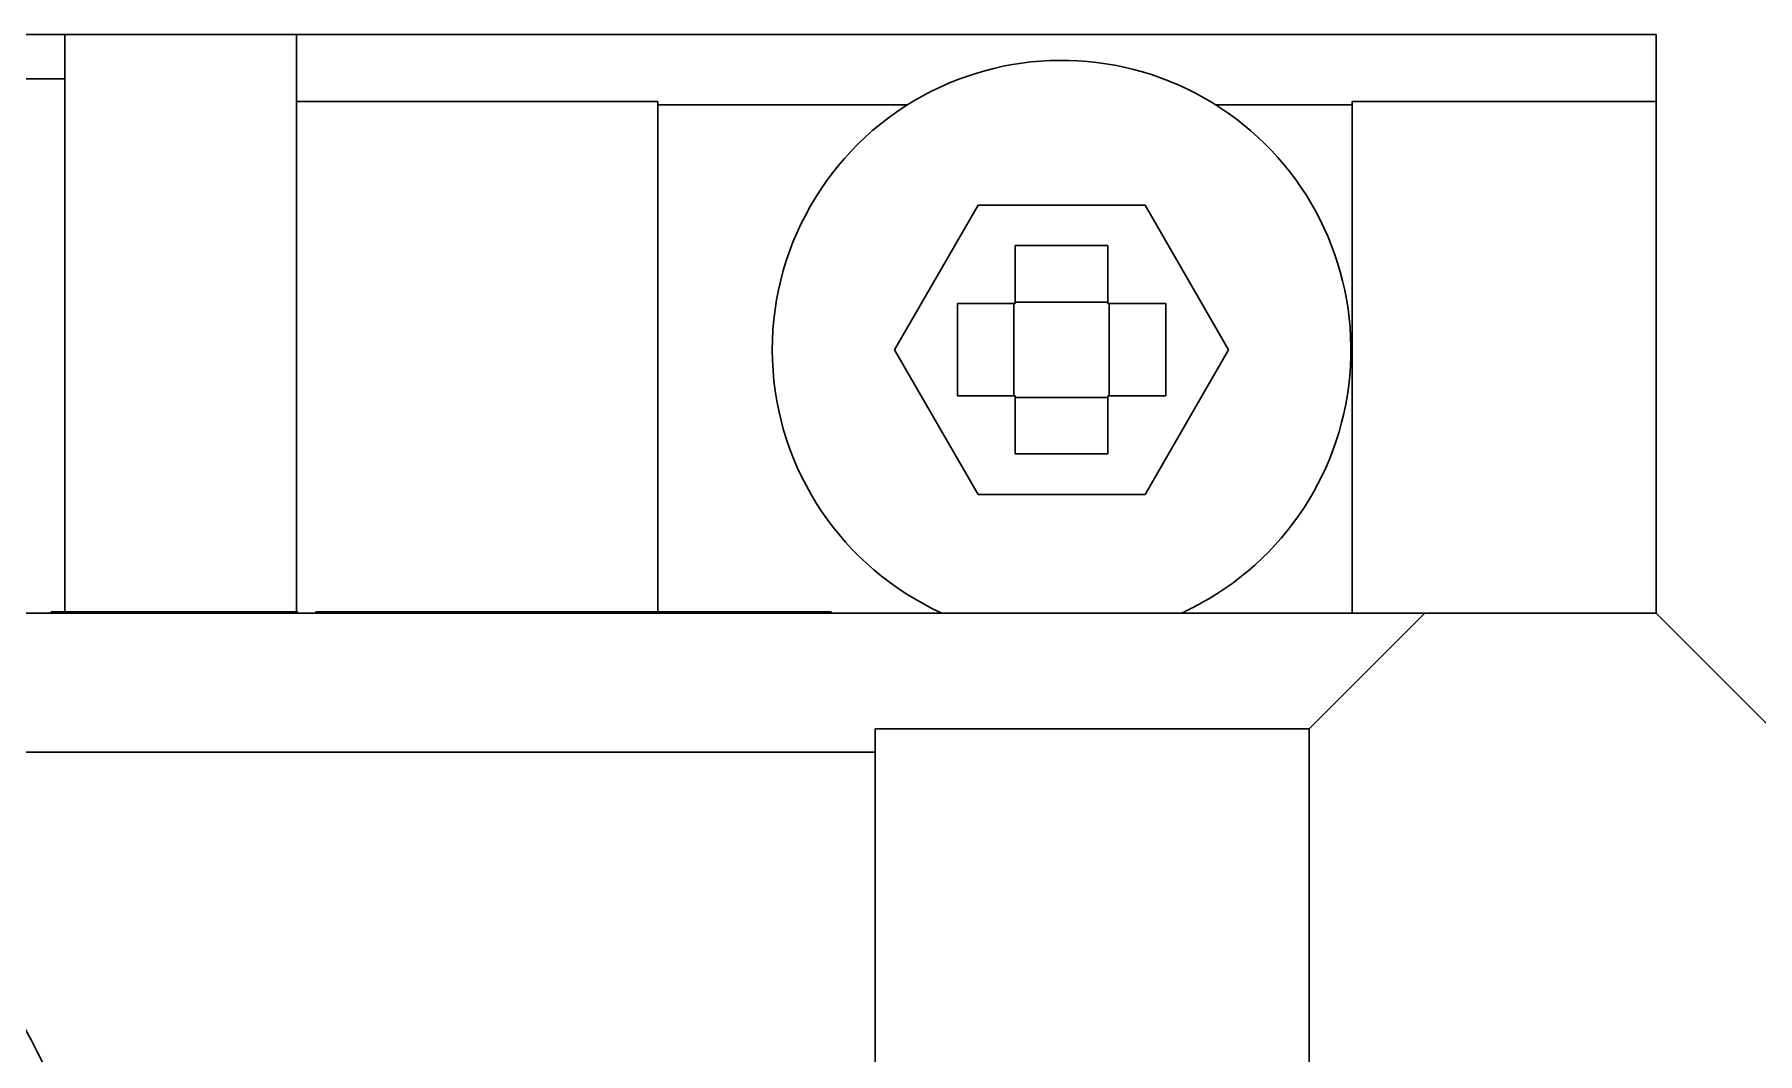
# Model space of a CAD drawing. Header units: millimetres. Extents: x -210 to 210, y -148 to 148.
# Drawn here: x -148.09 to -133.2, y -6.66 to 2.14 of the extents above; entities that cross this region are included whole.
import ezdxf

# ---------------------------------------------------------------- set-up
doc = ezdxf.new("R2010")
doc.units = ezdxf.units.MM
doc.layers.get('0').update_dxf_attribs({"lineweight": 18})

msp = doc.modelspace()

# ---------------------------------------------------------------- linework, layer by layer
at = {"color": 7, "lineweight": 30}
for p, q in [((-134.072, 2.144), (-167.572, 2.144)), ((-136.072, -2.856), (-165.572, -2.856))]:
    msp.add_line(p, q, dxfattribs=at)
at = {"color": 7, "lineweight": 30, "ltscale": 0.125}
for p, q in [((-147.822, 2.144), (-147.822, -2.856)), ((-145.822, 2.144), (-145.822, -2.856))]:
    msp.add_line(p, q, dxfattribs=at)
at = {"color": 7, "lineweight": 30, "ltscale": 0.05}
for p, q in [((-145.822, 2.144), (-147.822, 2.144)), ((-134.072, -2.856), (-136.072, -2.856))]:
    msp.add_line(p, q, dxfattribs=at)
at = {"color": 7, "lineweight": 30, "ltscale": 0.01447}
msp.add_line((-134.072, 1.565), (-134.072, 2.144), dxfattribs=at)
at = {"color": 7, "lineweight": 30, "ltscale": 0.0633}
msp.add_line((-150.354, 1.76), (-147.822, 1.76), dxfattribs=at)
at = {"color": 7, "lineweight": 30, "ltscale": 0.078089}
msp.add_line((-142.698, 1.565), (-145.822, 1.565), dxfattribs=at)
at = {"color": 7, "lineweight": 30, "ltscale": 0.110533}
for p, q in [((-142.698, 1.565), (-142.698, -2.856)), ((-136.698, 1.565), (-136.698, -2.856)), ((-134.072, 1.565), (-134.072, -2.856))]:
    msp.add_line(p, q, dxfattribs=at)
at = {"color": 7, "lineweight": 30, "ltscale": 0.0175}
msp.add_line((-142.698, 1.537), (-141.998, 1.537), dxfattribs=at)
at = {"color": 7, "lineweight": 30, "ltscale": 0.036477}
msp.add_line((-141.998, 1.537), (-140.539, 1.537), dxfattribs=at)
at = {"color": 7, "lineweight": 30, "ltscale": 0.029592}
msp.add_line((-137.882, 1.537), (-136.698, 1.537), dxfattribs=at)
at = {"color": 7, "lineweight": 30, "ltscale": 0.065661}
msp.add_line((-134.072, 1.565), (-136.698, 1.565), dxfattribs=at)
at = {"color": 7, "lineweight": 30, "ltscale": 0.036084}
for p, q in [((-139.932, 0.67), (-140.654, -0.58)), ((-137.767, -0.58), (-138.489, 0.67)), ((-140.654, -0.58), (-139.932, -1.83)), ((-138.489, -1.83), (-137.767, -0.58))]:
    msp.add_line(p, q, dxfattribs=at)
at = {"color": 7, "lineweight": 30, "ltscale": 0.000970459}
for p, q in [((-139.932, 0.67), (-139.893, 0.67)), ((-138.489, -1.83), (-138.528, -1.83))]:
    msp.add_line(p, q, dxfattribs=at)
at = {"color": 7, "lineweight": 30, "ltscale": 0.035114}
for p, q in [((-138.489, 0.67), (-139.893, 0.67)), ((-139.932, -1.83), (-138.528, -1.83))]:
    msp.add_line(p, q, dxfattribs=at)
at = {"color": 7, "lineweight": 30, "ltscale": 0.02}
for p, q in [((-139.61, 0.32), (-138.81, 0.32)), ((-140.11, -0.98), (-140.11, -0.18)), ((-139.623, -0.98), (-139.623, -0.18)), ((-138.81, -0.168), (-139.61, -0.168)), ((-138.798, -0.98), (-138.798, -0.18)), ((-138.31, -0.18), (-138.31, -0.98)), ((-138.81, -0.993), (-139.61, -0.993)), ((-138.81, -1.48), (-139.61, -1.48))]:
    msp.add_line(p, q, dxfattribs=at)
at = {"color": 7, "lineweight": 30, "ltscale": 0.0125}
for p, q in [((-139.61, -0.18), (-139.61, 0.32)), ((-138.81, 0.32), (-138.81, -0.18)), ((-140.11, -0.18), (-139.61, -0.18)), ((-138.81, -0.18), (-138.31, -0.18)), ((-139.61, -0.98), (-140.11, -0.98)), ((-139.61, -1.48), (-139.61, -0.98)), ((-138.81, -0.98), (-138.81, -1.48)), ((-138.31, -0.98), (-138.81, -0.98))]:
    msp.add_line(p, q, dxfattribs=at)
at = {"color": 7, "lineweight": 30, "ltscale": 0.000249863}
for p, q in [((-147.942, -2.856), (-147.942, -2.846)), ((-147.939, -2.856), (-147.939, -2.846)), ((-147.93, -2.856), (-147.93, -2.846)), ((-147.916, -2.856), (-147.916, -2.846)), ((-147.895, -2.856), (-147.895, -2.846)), ((-147.869, -2.856), (-147.869, -2.846)), ((-147.837, -2.856), (-147.837, -2.846)), ((-147.799, -2.856), (-147.799, -2.846)), ((-147.755, -2.856), (-147.755, -2.846)), ((-147.706, -2.856), (-147.706, -2.846)), ((-147.65, -2.856), (-147.65, -2.846)), ((-147.59, -2.856), (-147.59, -2.846)), ((-147.584, -2.856), (-147.584, -2.846)), ((-147.578, -2.856), (-147.578, -2.846)), ((-147.568, -2.856), (-147.568, -2.846)), ((-147.553, -2.856), (-147.553, -2.846)), ((-147.535, -2.856), (-147.535, -2.846)), ((-147.527, -2.856), (-147.527, -2.846)), ((-147.512, -2.856), (-147.512, -2.846)), ((-147.486, -2.856), (-147.486, -2.846)), ((-147.461, -2.856), (-147.461, -2.846)), ((-147.455, -2.856), (-147.455, -2.846)), ((-147.42, -2.856), (-147.42, -2.846)), ((-147.391, -2.856), (-147.391, -2.846)), ((-147.381, -2.856), (-147.381, -2.846)), ((-147.339, -2.856), (-147.339, -2.846)), ((-147.318, -2.856), (-147.318, -2.846)), ((-147.295, -2.856), (-147.295, -2.846)), ((-147.248, -2.856), (-147.248, -2.846)), ((-147.242, -2.856), (-147.242, -2.846)), ((-147.199, -2.856), (-147.199, -2.846)), ((-147.162, -2.856), (-147.162, -2.846)), ((-147.148, -2.856), (-147.148, -2.846)), ((-147.095, -2.856), (-147.095, -2.846)), ((-147.08, -2.856), (-147.08, -2.846)), ((-147.04, -2.856), (-147.04, -2.846)), ((-146.994, -2.856), (-146.994, -2.846)), ((-146.982, -2.856), (-146.982, -2.846)), ((-146.922, -2.856), (-146.922, -2.846)), ((-146.904, -2.856), (-146.904, -2.846)), ((-146.86, -2.856), (-146.86, -2.846)), ((-146.808, -2.856), (-146.808, -2.846)), ((-146.8, -2.856), (-146.8, -2.846)), ((-146.742, -2.856), (-146.742, -2.846)), ((-146.716, -2.856), (-146.716, -2.846)), ((-146.686, -2.856), (-146.686, -2.846)), ((-146.633, -2.856), (-146.633, -2.846)), ((-146.628, -2.856), (-146.628, -2.846)), ((-146.582, -2.856), (-146.582, -2.846)), ((-146.543, -2.856), (-146.543, -2.846)), ((-146.533, -2.856), (-146.533, -2.846)), ((-146.487, -2.856), (-146.487, -2.846)), ((-146.462, -2.856), (-146.462, -2.846)), ((-146.442, -2.856), (-146.442, -2.846)), ((-146.4, -2.856), (-146.4, -2.846)), ((-146.385, -2.856), (-146.385, -2.846)), ((-146.361, -2.856), (-146.361, -2.846)), ((-146.324, -2.856), (-146.324, -2.846)), ((-146.311, -2.856), (-146.311, -2.846)), ((-146.291, -2.856), (-146.291, -2.846)), ((-146.262, -2.856), (-146.262, -2.846)), ((-146.242, -2.856), (-146.242, -2.846)), ((-146.237, -2.856), (-146.237, -2.846)), ((-146.216, -2.856), (-146.216, -2.846)), ((-146.199, -2.856), (-146.199, -2.846)), ((-146.185, -2.856), (-146.185, -2.846)), ((-146.176, -2.856), (-146.176, -2.846)), ((-146.176, -2.856), (-146.176, -2.846)), ((-146.17, -2.856), (-146.17, -2.846)), ((-146.114, -2.856), (-146.114, -2.846)), ((-146.056, -2.856), (-146.056, -2.846)), ((-146.005, -2.856), (-146.005, -2.846)), ((-145.96, -2.856), (-145.96, -2.846)), ((-145.921, -2.856), (-145.921, -2.846)), ((-145.888, -2.856), (-145.888, -2.846)), ((-145.86, -2.856), (-145.86, -2.846)), ((-145.839, -2.856), (-145.839, -2.846)), ((-145.824, -2.856), (-145.824, -2.846)), ((-145.815, -2.856), (-145.815, -2.846)), ((-145.812, -2.856), (-145.812, -2.846)), ((-145.654, -2.856), (-145.654, -2.846)), ((-145.636, -2.856), (-145.636, -2.846)), ((-145.613, -2.856), (-145.613, -2.846)), ((-145.585, -2.856), (-145.585, -2.846)), ((-145.552, -2.856), (-145.552, -2.846)), ((-145.515, -2.856), (-145.515, -2.846)), ((-145.472, -2.856), (-145.472, -2.846)), ((-145.194, -2.856), (-145.194, -2.846)), ((-145.19, -2.856), (-145.19, -2.846)), ((-145.185, -2.856), (-145.185, -2.846)), ((-145.178, -2.856), (-145.178, -2.846)), ((-145.169, -2.856), (-145.169, -2.846)), ((-145.157, -2.856), (-145.157, -2.846)), ((-145.144, -2.856), (-145.144, -2.846)), ((-145.128, -2.856), (-145.128, -2.846)), ((-145.111, -2.856), (-145.111, -2.846)), ((-145.091, -2.856), (-145.091, -2.846)), ((-145.031, -2.856), (-145.031, -2.846)), ((-144.99, -2.856), (-144.99, -2.846)), ((-144.954, -2.856), (-144.954, -2.846)), ((-144.924, -2.856), (-144.924, -2.846)), ((-144.9, -2.856), (-144.9, -2.846)), ((-144.881, -2.856), (-144.881, -2.846)), ((-144.868, -2.856), (-144.868, -2.846)), ((-144.656, -2.856), (-144.656, -2.846)), ((-144.635, -2.856), (-144.635, -2.846)), ((-144.608, -2.856), (-144.608, -2.846)), ((-144.576, -2.856), (-144.576, -2.846)), ((-144.539, -2.856), (-144.539, -2.846)), ((-144.497, -2.856), (-144.497, -2.846)), ((-144.295, -2.856), (-144.295, -2.846)), ((-144.038, -2.856), (-144.038, -2.846)), ((-144.037, -2.856), (-144.037, -2.846)), ((-144.036, -2.856), (-144.036, -2.846)), ((-144.034, -2.856), (-144.034, -2.846)), ((-144.032, -2.856), (-144.032, -2.846)), ((-144.029, -2.856), (-144.029, -2.846)), ((-144.026, -2.856), (-144.026, -2.846)), ((-144.023, -2.856), (-144.023, -2.846)), ((-144.018, -2.856), (-144.018, -2.846)), ((-144.014, -2.856), (-144.014, -2.846)), ((-143.931, -2.856), (-143.931, -2.846)), ((-143.888, -2.856), (-143.888, -2.846)), ((-143.849, -2.856), (-143.849, -2.846)), ((-143.814, -2.856), (-143.814, -2.846)), ((-143.783, -2.856), (-143.783, -2.846)), ((-143.757, -2.856), (-143.757, -2.846)), ((-143.623, -2.856), (-143.623, -2.846)), ((-143.544, -2.856), (-143.544, -2.846)), ((-143.521, -2.856), (-143.521, -2.846)), ((-143.495, -2.856), (-143.495, -2.846)), ((-143.467, -2.856), (-143.467, -2.846)), ((-143.435, -2.856), (-143.435, -2.846)), ((-143.401, -2.856), (-143.401, -2.846)), ((-143.364, -2.856), (-143.364, -2.846)), ((-143.324, -2.856), (-143.324, -2.846)), ((-143.301, -2.856), (-143.301, -2.846)), ((-143.283, -2.856), (-143.283, -2.846)), ((-143.266, -2.856), (-143.266, -2.846)), ((-143.252, -2.856), (-143.252, -2.846)), ((-143.24, -2.856), (-143.24, -2.846)), ((-143.231, -2.856), (-143.231, -2.846)), ((-143.223, -2.856), (-143.223, -2.846)), ((-143.218, -2.856), (-143.218, -2.846)), ((-143.214, -2.856), (-143.214, -2.846)), ((-142.912, -2.856), (-142.912, -2.846)), ((-142.545, -2.856), (-142.545, -2.846)), ((-142.493, -2.856), (-142.493, -2.846)), ((-142.45, -2.856), (-142.45, -2.846)), ((-142.418, -2.856), (-142.418, -2.846)), ((-142.18, -2.856), (-142.18, -2.846)), ((-142.144, -2.856), (-142.144, -2.846)), ((-142.104, -2.856), (-142.104, -2.846)), ((-142.061, -2.856), (-142.061, -2.846)), ((-141.997, -2.856), (-141.997, -2.846)), ((-141.978, -2.856), (-141.978, -2.846)), ((-141.962, -2.856), (-141.962, -2.846)), ((-141.948, -2.856), (-141.948, -2.846)), ((-141.936, -2.856), (-141.936, -2.846)), ((-141.926, -2.856), (-141.926, -2.846)), ((-141.919, -2.856), (-141.919, -2.846)), ((-141.913, -2.856), (-141.913, -2.846)), ((-141.91, -2.856), (-141.91, -2.846)), ((-141.385, -2.856), (-141.385, -2.846)), ((-141.339, -2.856), (-141.339, -2.846)), ((-141.298, -2.856), (-141.298, -2.846)), ((-141.261, -2.856), (-141.261, -2.846)), ((-141.229, -2.856), (-141.229, -2.846)), ((-141.202, -2.856), (-141.202, -2.846))]:
    msp.add_line(p, q, dxfattribs=at)
at = {"color": 7, "lineweight": 30, "ltscale": 7.32422e-05}
for p, q in [((-147.939, -2.846), (-147.942, -2.846)), ((-147.939, -2.856), (-147.942, -2.856))]:
    msp.add_line(p, q, dxfattribs=at)
at = {"color": 7, "lineweight": 30, "ltscale": 0.000218201}
for p, q in [((-147.93, -2.846), (-147.939, -2.846)), ((-147.93, -2.856), (-147.939, -2.856))]:
    msp.add_line(p, q, dxfattribs=at)
at = {"color": 7, "lineweight": 30, "ltscale": 0.000364685}
for p, q in [((-147.916, -2.846), (-147.93, -2.846)), ((-147.916, -2.856), (-147.93, -2.856))]:
    msp.add_line(p, q, dxfattribs=at)
at = {"color": 7, "lineweight": 30, "ltscale": 0.000510407}
for p, q in [((-147.895, -2.846), (-147.916, -2.846)), ((-147.895, -2.856), (-147.916, -2.856))]:
    msp.add_line(p, q, dxfattribs=at)
at = {"color": 7, "lineweight": 30, "ltscale": 0.000656128}
for p, q in [((-147.869, -2.846), (-147.895, -2.846)), ((-147.869, -2.856), (-147.895, -2.856))]:
    msp.add_line(p, q, dxfattribs=at)
at = {"color": 7, "lineweight": 30, "ltscale": 0.000801086}
for p, q in [((-147.837, -2.846), (-147.869, -2.846)), ((-147.837, -2.856), (-147.869, -2.856))]:
    msp.add_line(p, q, dxfattribs=at)
at = {"color": 7, "lineweight": 30, "ltscale": 0.000947571}
for p, q in [((-147.799, -2.846), (-147.837, -2.846)), ((-147.799, -2.856), (-147.837, -2.856))]:
    msp.add_line(p, q, dxfattribs=at)
at = {"color": 7, "lineweight": 30, "ltscale": 0.001093}
for p, q in [((-147.755, -2.846), (-147.799, -2.846)), ((-147.755, -2.856), (-147.799, -2.856))]:
    msp.add_line(p, q, dxfattribs=at)
at = {"color": 7, "lineweight": 30, "ltscale": 0.001239}
for p, q in [((-147.706, -2.846), (-147.755, -2.846)), ((-147.706, -2.856), (-147.755, -2.856))]:
    msp.add_line(p, q, dxfattribs=at)
at = {"color": 7, "lineweight": 30, "ltscale": 0.001385}
for p, q in [((-147.65, -2.846), (-147.706, -2.846)), ((-147.65, -2.856), (-147.706, -2.856))]:
    msp.add_line(p, q, dxfattribs=at)
at = {"color": 7, "lineweight": 30, "ltscale": 0.001498}
for p, q in [((-147.59, -2.846), (-147.65, -2.846)), ((-147.59, -2.856), (-147.65, -2.856))]:
    msp.add_line(p, q, dxfattribs=at)
at = {"color": 7, "lineweight": 30, "ltscale": 0.00158}
for p, q in [((-147.527, -2.846), (-147.59, -2.846)), ((-147.527, -2.856), (-147.59, -2.856)), ((-144.143, -2.846), (-144.206, -2.846)), ((-144.143, -2.856), (-144.206, -2.856))]:
    msp.add_line(p, q, dxfattribs=at)
at = {"color": 7, "lineweight": 30, "ltscale": 0.001662}
for p, q in [((-147.461, -2.846), (-147.527, -2.846)), ((-147.461, -2.856), (-147.527, -2.856))]:
    msp.add_line(p, q, dxfattribs=at)
at = {"color": 7, "lineweight": 30, "ltscale": 0.001743}
for p, q in [((-147.391, -2.846), (-147.461, -2.846)), ((-147.391, -2.856), (-147.461, -2.856))]:
    msp.add_line(p, q, dxfattribs=at)
at = {"color": 7, "lineweight": 30, "ltscale": 0.001825}
for p, q in [((-147.318, -2.846), (-147.391, -2.846)), ((-147.318, -2.856), (-147.391, -2.856))]:
    msp.add_line(p, q, dxfattribs=at)
at = {"color": 7, "lineweight": 30, "ltscale": 0.001906}
for p, q in [((-147.242, -2.846), (-147.318, -2.846)), ((-147.242, -2.856), (-147.318, -2.856))]:
    msp.add_line(p, q, dxfattribs=at)
at = {"color": 7, "lineweight": 30, "ltscale": 0.001987}
for p, q in [((-147.162, -2.846), (-147.242, -2.846)), ((-147.162, -2.856), (-147.242, -2.856))]:
    msp.add_line(p, q, dxfattribs=at)
at = {"color": 7, "lineweight": 30, "ltscale": 0.002069}
for p, q in [((-147.08, -2.846), (-147.162, -2.846)), ((-147.08, -2.856), (-147.162, -2.856))]:
    msp.add_line(p, q, dxfattribs=at)
at = {"color": 7, "lineweight": 30, "ltscale": 0.002151}
for p, q in [((-146.994, -2.846), (-147.08, -2.846)), ((-146.994, -2.856), (-147.08, -2.856))]:
    msp.add_line(p, q, dxfattribs=at)
at = {"color": 7, "lineweight": 30, "ltscale": 0.002232}
for p, q in [((-146.904, -2.846), (-146.994, -2.846)), ((-146.904, -2.856), (-146.994, -2.856))]:
    msp.add_line(p, q, dxfattribs=at)
at = {"color": 7, "lineweight": 30, "ltscale": 0.002399}
for p, q in [((-146.808, -2.846), (-146.904, -2.846)), ((-146.808, -2.856), (-146.904, -2.856))]:
    msp.add_line(p, q, dxfattribs=at)
at = {"color": 7, "lineweight": 30, "ltscale": 0.002305}
for p, q in [((-146.716, -2.846), (-146.808, -2.846)), ((-146.716, -2.856), (-146.808, -2.856))]:
    msp.add_line(p, q, dxfattribs=at)
at = {"color": 7, "lineweight": 30, "ltscale": 0.002211}
for p, q in [((-146.628, -2.846), (-146.716, -2.846)), ((-146.628, -2.856), (-146.716, -2.856))]:
    msp.add_line(p, q, dxfattribs=at)
at = {"color": 7, "lineweight": 30, "ltscale": 0.002117}
for p, q in [((-146.543, -2.846), (-146.628, -2.846)), ((-146.543, -2.856), (-146.628, -2.856))]:
    msp.add_line(p, q, dxfattribs=at)
at = {"color": 7, "lineweight": 30, "ltscale": 0.002023}
for p, q in [((-146.462, -2.846), (-146.543, -2.846)), ((-146.462, -2.856), (-146.543, -2.856))]:
    msp.add_line(p, q, dxfattribs=at)
at = {"color": 7, "lineweight": 30, "ltscale": 0.001929}
for p, q in [((-146.385, -2.846), (-146.462, -2.846)), ((-146.385, -2.856), (-146.462, -2.856))]:
    msp.add_line(p, q, dxfattribs=at)
at = {"color": 7, "lineweight": 30, "ltscale": 0.001836}
for p, q in [((-146.311, -2.846), (-146.385, -2.846)), ((-146.311, -2.856), (-146.385, -2.856))]:
    msp.add_line(p, q, dxfattribs=at)
at = {"color": 7, "lineweight": 30, "ltscale": 0.001742}
for p, q in [((-146.242, -2.846), (-146.311, -2.846)), ((-146.242, -2.856), (-146.311, -2.856))]:
    msp.add_line(p, q, dxfattribs=at)
at = {"color": 7, "lineweight": 30, "ltscale": 0.001648}
for p, q in [((-146.176, -2.846), (-146.242, -2.846)), ((-146.176, -2.856), (-146.242, -2.856))]:
    msp.add_line(p, q, dxfattribs=at)
at = {"color": 7, "lineweight": 30, "ltscale": 0.001554}
for p, q in [((-146.114, -2.846), (-146.176, -2.846)), ((-146.114, -2.856), (-146.176, -2.856))]:
    msp.add_line(p, q, dxfattribs=at)
at = {"color": 7, "lineweight": 30, "ltscale": 0.001431}
for p, q in [((-146.056, -2.846), (-146.114, -2.846)), ((-146.056, -2.856), (-146.114, -2.856))]:
    msp.add_line(p, q, dxfattribs=at)
at = {"color": 7, "lineweight": 30, "ltscale": 0.001282}
for p, q in [((-146.005, -2.846), (-146.056, -2.846)), ((-146.005, -2.856), (-146.056, -2.856))]:
    msp.add_line(p, q, dxfattribs=at)
at = {"color": 7, "lineweight": 30, "ltscale": 0.00113}
for p, q in [((-145.96, -2.846), (-146.005, -2.846)), ((-145.96, -2.856), (-146.005, -2.856))]:
    msp.add_line(p, q, dxfattribs=at)
at = {"color": 7, "lineweight": 30, "ltscale": 0.000979614}
for p, q in [((-145.921, -2.846), (-145.96, -2.846)), ((-145.921, -2.856), (-145.96, -2.856))]:
    msp.add_line(p, q, dxfattribs=at)
at = {"color": 7, "lineweight": 30, "ltscale": 0.000829315}
for p, q in [((-145.888, -2.846), (-145.921, -2.846)), ((-145.888, -2.856), (-145.921, -2.856))]:
    msp.add_line(p, q, dxfattribs=at)
at = {"color": 7, "lineweight": 30, "ltscale": 0.00067749}
for p, q in [((-145.86, -2.846), (-145.888, -2.846)), ((-145.86, -2.856), (-145.888, -2.856))]:
    msp.add_line(p, q, dxfattribs=at)
at = {"color": 7, "lineweight": 30, "ltscale": 0.000527954}
for p, q in [((-145.839, -2.846), (-145.86, -2.846)), ((-145.839, -2.856), (-145.86, -2.856))]:
    msp.add_line(p, q, dxfattribs=at)
at = {"color": 7, "lineweight": 30, "ltscale": 0.000376129}
for p, q in [((-145.824, -2.846), (-145.839, -2.846)), ((-145.824, -2.856), (-145.839, -2.856))]:
    msp.add_line(p, q, dxfattribs=at)
at = {"color": 7, "lineweight": 30, "ltscale": 0.000226593}
for p, q in [((-145.815, -2.846), (-145.824, -2.846)), ((-145.815, -2.856), (-145.824, -2.856))]:
    msp.add_line(p, q, dxfattribs=at)
at = {"color": 7, "lineweight": 30, "ltscale": 7.5531e-05}
for p, q in [((-145.812, -2.846), (-145.815, -2.846)), ((-145.812, -2.856), (-145.815, -2.856))]:
    msp.add_line(p, q, dxfattribs=at)
at = {"color": 7, "lineweight": 30, "ltscale": 0.000455475}
for p, q in [((-145.636, -2.846), (-145.654, -2.846)), ((-145.636, -2.856), (-145.654, -2.856))]:
    msp.add_line(p, q, dxfattribs=at)
at = {"color": 7, "lineweight": 30, "ltscale": 0.000577545}
for p, q in [((-145.613, -2.846), (-145.636, -2.846)), ((-145.613, -2.856), (-145.636, -2.856))]:
    msp.add_line(p, q, dxfattribs=at)
at = {"color": 7, "lineweight": 30, "ltscale": 0.00069809}
for p, q in [((-145.585, -2.846), (-145.613, -2.846)), ((-145.585, -2.856), (-145.613, -2.856))]:
    msp.add_line(p, q, dxfattribs=at)
at = {"color": 7, "lineweight": 30, "ltscale": 0.000818634}
for p, q in [((-145.552, -2.846), (-145.585, -2.846)), ((-145.552, -2.856), (-145.585, -2.856))]:
    msp.add_line(p, q, dxfattribs=at)
at = {"color": 7, "lineweight": 30, "ltscale": 0.000939941}
for p, q in [((-145.515, -2.846), (-145.552, -2.846)), ((-145.515, -2.856), (-145.552, -2.856))]:
    msp.add_line(p, q, dxfattribs=at)
at = {"color": 7, "lineweight": 30, "ltscale": 0.001061}
for p, q in [((-145.472, -2.846), (-145.515, -2.846)), ((-145.472, -2.856), (-145.515, -2.856))]:
    msp.add_line(p, q, dxfattribs=at)
at = {"color": 7, "lineweight": 30, "ltscale": 0.001182}
for p, q in [((-145.425, -2.846), (-145.472, -2.846)), ((-145.425, -2.856), (-145.472, -2.856))]:
    msp.add_line(p, q, dxfattribs=at)
at = {"color": 7, "lineweight": 30, "ltscale": 0.001304}
for p, q in [((-145.373, -2.846), (-145.425, -2.846)), ((-145.373, -2.856), (-145.425, -2.856))]:
    msp.add_line(p, q, dxfattribs=at)
at = {"color": 7, "lineweight": 30, "ltscale": 0.001424}
for p, q in [((-145.316, -2.846), (-145.373, -2.846)), ((-145.316, -2.856), (-145.373, -2.856))]:
    msp.add_line(p, q, dxfattribs=at)
at = {"color": 7, "lineweight": 30, "ltscale": 0.001546}
for p, q in [((-145.254, -2.846), (-145.316, -2.846)), ((-145.254, -2.856), (-145.316, -2.856))]:
    msp.add_line(p, q, dxfattribs=at)
at = {"color": 7, "lineweight": 30, "ltscale": 0.001608}
for p, q in [((-145.19, -2.846), (-145.254, -2.846)), ((-145.19, -2.856), (-145.254, -2.856))]:
    msp.add_line(p, q, dxfattribs=at)
at = {"color": 7, "lineweight": 30, "ltscale": 0.001465}
for p, q in [((-145.131, -2.846), (-145.19, -2.846)), ((-145.131, -2.856), (-145.19, -2.856))]:
    msp.add_line(p, q, dxfattribs=at)
at = {"color": 7, "lineweight": 30, "ltscale": 0.001321}
for p, q in [((-145.078, -2.846), (-145.131, -2.846)), ((-145.078, -2.856), (-145.131, -2.856)), ((-144.396, -2.846), (-144.449, -2.846)), ((-144.396, -2.856), (-144.449, -2.856))]:
    msp.add_line(p, q, dxfattribs=at)
at = {"color": 7, "lineweight": 30, "ltscale": 0.001179}
for p, q in [((-145.031, -2.846), (-145.078, -2.846)), ((-145.031, -2.856), (-145.078, -2.856))]:
    msp.add_line(p, q, dxfattribs=at)
at = {"color": 7, "lineweight": 30, "ltscale": 0.001035}
for p, q in [((-144.99, -2.846), (-145.031, -2.846)), ((-144.99, -2.856), (-145.031, -2.856))]:
    msp.add_line(p, q, dxfattribs=at)
at = {"color": 7, "lineweight": 30, "ltscale": 0.000891876}
for p, q in [((-144.954, -2.846), (-144.99, -2.846)), ((-144.954, -2.856), (-144.99, -2.856))]:
    msp.add_line(p, q, dxfattribs=at)
at = {"color": 7, "lineweight": 30, "ltscale": 0.000749207}
for p, q in [((-144.924, -2.846), (-144.954, -2.846)), ((-144.924, -2.856), (-144.954, -2.856))]:
    msp.add_line(p, q, dxfattribs=at)
at = {"color": 7, "lineweight": 30, "ltscale": 0.000605011}
for p, q in [((-144.9, -2.846), (-144.924, -2.846)), ((-144.9, -2.856), (-144.924, -2.856))]:
    msp.add_line(p, q, dxfattribs=at)
at = {"color": 7, "lineweight": 30, "ltscale": 0.000461578}
for p, q in [((-144.881, -2.846), (-144.9, -2.846)), ((-144.881, -2.856), (-144.9, -2.856))]:
    msp.add_line(p, q, dxfattribs=at)
at = {"color": 7, "lineweight": 30, "ltscale": 0.000318909}
for p, q in [((-144.868, -2.846), (-144.881, -2.846)), ((-144.868, -2.856), (-144.881, -2.856))]:
    msp.add_line(p, q, dxfattribs=at)
at = {"color": 7, "lineweight": 30, "ltscale": 0.005312}
for p, q in [((-144.656, -2.846), (-144.868, -2.846)), ((-144.656, -2.856), (-144.868, -2.856))]:
    msp.add_line(p, q, dxfattribs=at)
at = {"color": 7, "lineweight": 30, "ltscale": 0.000534821}
for p, q in [((-144.635, -2.846), (-144.656, -2.846)), ((-144.635, -2.856), (-144.656, -2.856))]:
    msp.add_line(p, q, dxfattribs=at)
at = {"color": 7, "lineweight": 30, "ltscale": 0.000666046}
for p, q in [((-144.608, -2.846), (-144.635, -2.846)), ((-144.608, -2.856), (-144.635, -2.856))]:
    msp.add_line(p, q, dxfattribs=at)
at = {"color": 7, "lineweight": 30, "ltscale": 0.000796509}
for p, q in [((-144.576, -2.846), (-144.608, -2.846)), ((-144.576, -2.856), (-144.608, -2.856))]:
    msp.add_line(p, q, dxfattribs=at)
at = {"color": 7, "lineweight": 30, "ltscale": 0.000927734}
for p, q in [((-144.539, -2.846), (-144.576, -2.846)), ((-144.539, -2.856), (-144.576, -2.856))]:
    msp.add_line(p, q, dxfattribs=at)
at = {"color": 7, "lineweight": 30, "ltscale": 0.001059}
for p, q in [((-144.497, -2.846), (-144.539, -2.846)), ((-144.497, -2.856), (-144.539, -2.856))]:
    msp.add_line(p, q, dxfattribs=at)
at = {"color": 7, "lineweight": 30, "ltscale": 0.001189}
for p, q in [((-144.449, -2.846), (-144.497, -2.846)), ((-144.449, -2.856), (-144.497, -2.856))]:
    msp.add_line(p, q, dxfattribs=at)
at = {"color": 7, "lineweight": 30, "ltscale": 0.001451}
for p, q in [((-144.338, -2.846), (-144.396, -2.846)), ((-144.338, -2.856), (-144.396, -2.856))]:
    msp.add_line(p, q, dxfattribs=at)
at = {"color": 7, "lineweight": 30, "ltscale": 0.001582}
for p, q in [((-144.275, -2.846), (-144.338, -2.846)), ((-144.275, -2.856), (-144.338, -2.856))]:
    msp.add_line(p, q, dxfattribs=at)
at = {"color": 7, "lineweight": 30, "ltscale": 0.001714}
for p, q in [((-144.206, -2.846), (-144.275, -2.846)), ((-144.206, -2.856), (-144.275, -2.856))]:
    msp.add_line(p, q, dxfattribs=at)
at = {"color": 7, "lineweight": 30, "ltscale": 0.001479}
for p, q in [((-144.084, -2.846), (-144.143, -2.846)), ((-144.084, -2.856), (-144.143, -2.856))]:
    msp.add_line(p, q, dxfattribs=at)
at = {"color": 7, "lineweight": 30, "ltscale": 0.001378}
for p, q in [((-144.029, -2.846), (-144.084, -2.846)), ((-144.029, -2.856), (-144.084, -2.856))]:
    msp.add_line(p, q, dxfattribs=at)
at = {"color": 7, "lineweight": 30, "ltscale": 0.001276}
for p, q in [((-143.978, -2.846), (-144.029, -2.846)), ((-143.978, -2.856), (-144.029, -2.856))]:
    msp.add_line(p, q, dxfattribs=at)
at = {"color": 7, "lineweight": 30, "ltscale": 0.001175}
for p, q in [((-143.931, -2.846), (-143.978, -2.846)), ((-143.931, -2.856), (-143.978, -2.856))]:
    msp.add_line(p, q, dxfattribs=at)
at = {"color": 7, "lineweight": 30, "ltscale": 0.001073}
for p, q in [((-143.888, -2.846), (-143.931, -2.846)), ((-143.888, -2.856), (-143.931, -2.856))]:
    msp.add_line(p, q, dxfattribs=at)
at = {"color": 7, "lineweight": 30, "ltscale": 0.000971985}
for p, q in [((-143.849, -2.846), (-143.888, -2.846)), ((-143.849, -2.856), (-143.888, -2.856))]:
    msp.add_line(p, q, dxfattribs=at)
at = {"color": 7, "lineweight": 30, "ltscale": 0.000871277}
for p, q in [((-143.814, -2.846), (-143.849, -2.846)), ((-143.814, -2.856), (-143.849, -2.856))]:
    msp.add_line(p, q, dxfattribs=at)
at = {"color": 7, "lineweight": 30, "ltscale": 0.000769043}
for p, q in [((-143.783, -2.846), (-143.814, -2.846)), ((-143.783, -2.856), (-143.814, -2.856))]:
    msp.add_line(p, q, dxfattribs=at)
at = {"color": 7, "lineweight": 30, "ltscale": 0.000668335}
for p, q in [((-143.757, -2.846), (-143.783, -2.846)), ((-143.757, -2.856), (-143.783, -2.856))]:
    msp.add_line(p, q, dxfattribs=at)
at = {"color": 7, "lineweight": 30, "ltscale": 0.003336}
for p, q in [((-143.623, -2.846), (-143.757, -2.846)), ((-143.623, -2.856), (-143.757, -2.856))]:
    msp.add_line(p, q, dxfattribs=at)
at = {"color": 7, "lineweight": 30, "ltscale": 0.001976}
for p, q in [((-143.544, -2.846), (-143.623, -2.846)), ((-143.544, -2.856), (-143.623, -2.856))]:
    msp.add_line(p, q, dxfattribs=at)
at = {"color": 7, "lineweight": 30, "ltscale": 0.000579071}
for p, q in [((-143.521, -2.846), (-143.544, -2.846)), ((-143.521, -2.856), (-143.544, -2.856))]:
    msp.add_line(p, q, dxfattribs=at)
at = {"color": 7, "lineweight": 30, "ltscale": 0.000646973}
for p, q in [((-143.495, -2.846), (-143.521, -2.846)), ((-143.495, -2.856), (-143.521, -2.856))]:
    msp.add_line(p, q, dxfattribs=at)
at = {"color": 7, "lineweight": 30, "ltscale": 0.0007164}
for p, q in [((-143.467, -2.846), (-143.495, -2.846)), ((-143.467, -2.856), (-143.495, -2.856))]:
    msp.add_line(p, q, dxfattribs=at)
at = {"color": 7, "lineweight": 30, "ltscale": 0.000785065}
for p, q in [((-143.435, -2.846), (-143.467, -2.846)), ((-143.435, -2.856), (-143.467, -2.856))]:
    msp.add_line(p, q, dxfattribs=at)
at = {"color": 7, "lineweight": 30, "ltscale": 0.000855255}
for p, q in [((-143.401, -2.846), (-143.435, -2.846)), ((-143.401, -2.856), (-143.435, -2.856))]:
    msp.add_line(p, q, dxfattribs=at)
at = {"color": 7, "lineweight": 30, "ltscale": 0.00092392}
for p, q in [((-143.364, -2.846), (-143.401, -2.846)), ((-143.364, -2.856), (-143.401, -2.856)), ((-142.144, -2.846), (-142.18, -2.846)), ((-142.144, -2.856), (-142.18, -2.856))]:
    msp.add_line(p, q, dxfattribs=at)
at = {"color": 7, "lineweight": 30, "ltscale": 0.000993347}
for p, q in [((-143.324, -2.846), (-143.364, -2.846)), ((-143.324, -2.856), (-143.364, -2.856)), ((-142.104, -2.846), (-142.144, -2.846)), ((-142.104, -2.856), (-142.144, -2.856))]:
    msp.add_line(p, q, dxfattribs=at)
at = {"color": 7, "lineweight": 30, "ltscale": 0.001062}
for p, q in [((-143.282, -2.846), (-143.324, -2.846)), ((-143.282, -2.856), (-143.324, -2.856))]:
    msp.add_line(p, q, dxfattribs=at)
at = {"color": 7, "lineweight": 30, "ltscale": 0.001131}
for p, q in [((-143.237, -2.846), (-143.282, -2.846)), ((-143.237, -2.856), (-143.282, -2.856)), ((-142.016, -2.846), (-142.061, -2.846)), ((-142.016, -2.856), (-142.061, -2.856))]:
    msp.add_line(p, q, dxfattribs=at)
at = {"color": 7, "lineweight": 30, "ltscale": 0.001201}
for p, q in [((-143.188, -2.846), (-143.237, -2.846)), ((-143.188, -2.856), (-143.237, -2.856)), ((-141.968, -2.846), (-142.016, -2.846)), ((-141.968, -2.856), (-142.016, -2.856))]:
    msp.add_line(p, q, dxfattribs=at)
at = {"color": 7, "lineweight": 30, "ltscale": 0.003039}
for p, q in [((-143.067, -2.846), (-143.188, -2.846)), ((-143.067, -2.856), (-143.188, -2.856))]:
    msp.add_line(p, q, dxfattribs=at)
at = {"color": 7, "lineweight": 30, "ltscale": 0.002792}
for p, q in [((-142.955, -2.846), (-143.067, -2.846)), ((-142.955, -2.856), (-143.067, -2.856))]:
    msp.add_line(p, q, dxfattribs=at)
at = {"color": 7, "lineweight": 30, "ltscale": 0.002544}
for p, q in [((-142.853, -2.846), (-142.955, -2.846)), ((-142.853, -2.856), (-142.955, -2.856))]:
    msp.add_line(p, q, dxfattribs=at)
at = {"color": 7, "lineweight": 30, "ltscale": 0.002298}
for p, q in [((-142.762, -2.846), (-142.853, -2.846)), ((-142.762, -2.856), (-142.853, -2.856))]:
    msp.add_line(p, q, dxfattribs=at)
at = {"color": 7, "lineweight": 30, "ltscale": 0.00205}
for p, q in [((-142.68, -2.846), (-142.762, -2.846)), ((-142.68, -2.856), (-142.762, -2.856))]:
    msp.add_line(p, q, dxfattribs=at)
at = {"color": 7, "lineweight": 30, "ltscale": 0.001804}
for p, q in [((-142.607, -2.846), (-142.68, -2.846)), ((-142.607, -2.856), (-142.68, -2.856))]:
    msp.add_line(p, q, dxfattribs=at)
at = {"color": 7, "lineweight": 30, "ltscale": 0.001556}
for p, q in [((-142.545, -2.846), (-142.607, -2.846)), ((-142.545, -2.856), (-142.607, -2.856))]:
    msp.add_line(p, q, dxfattribs=at)
at = {"color": 7, "lineweight": 30, "ltscale": 0.001309}
for p, q in [((-142.493, -2.846), (-142.545, -2.846)), ((-142.493, -2.856), (-142.545, -2.856))]:
    msp.add_line(p, q, dxfattribs=at)
at = {"color": 7, "lineweight": 30, "ltscale": 0.001063}
for p, q in [((-142.45, -2.846), (-142.493, -2.846)), ((-142.45, -2.856), (-142.493, -2.856)), ((-142.061, -2.846), (-142.104, -2.846)), ((-142.061, -2.856), (-142.104, -2.856))]:
    msp.add_line(p, q, dxfattribs=at)
at = {"color": 7, "lineweight": 30, "ltscale": 0.000815582}
for p, q in [((-142.418, -2.846), (-142.45, -2.846)), ((-142.418, -2.856), (-142.45, -2.856))]:
    msp.add_line(p, q, dxfattribs=at)
at = {"color": 7, "lineweight": 30, "ltscale": 0.005929}
for p, q in [((-142.18, -2.846), (-142.418, -2.846)), ((-142.18, -2.856), (-142.418, -2.856))]:
    msp.add_line(p, q, dxfattribs=at)
at = {"color": 7, "lineweight": 30, "ltscale": 0.00127}
for p, q in [((-141.917, -2.846), (-141.968, -2.846)), ((-141.917, -2.856), (-141.968, -2.856)), ((-141.385, -2.846), (-141.436, -2.846)), ((-141.385, -2.856), (-141.436, -2.856))]:
    msp.add_line(p, q, dxfattribs=at)
at = {"color": 7, "lineweight": 30, "ltscale": 0.001339}
for p, q in [((-141.864, -2.846), (-141.917, -2.846)), ((-141.864, -2.856), (-141.917, -2.856))]:
    msp.add_line(p, q, dxfattribs=at)
at = {"color": 7, "lineweight": 30, "ltscale": 0.001408}
for p, q in [((-141.807, -2.846), (-141.864, -2.846)), ((-141.807, -2.856), (-141.864, -2.856))]:
    msp.add_line(p, q, dxfattribs=at)
at = {"color": 7, "lineweight": 30, "ltscale": 0.001477}
for p, q in [((-141.748, -2.846), (-141.807, -2.846)), ((-141.748, -2.856), (-141.807, -2.856))]:
    msp.add_line(p, q, dxfattribs=at)
at = {"color": 7, "lineweight": 30, "ltscale": 0.001547}
for p, q in [((-141.686, -2.846), (-141.748, -2.846)), ((-141.686, -2.856), (-141.748, -2.856))]:
    msp.add_line(p, q, dxfattribs=at)
at = {"color": 7, "lineweight": 30, "ltscale": 0.001744}
for p, q in [((-141.617, -2.846), (-141.686, -2.846)), ((-141.617, -2.856), (-141.686, -2.856))]:
    msp.add_line(p, q, dxfattribs=at)
at = {"color": 7, "lineweight": 30, "ltscale": 0.001626}
for p, q in [((-141.552, -2.846), (-141.617, -2.846)), ((-141.552, -2.856), (-141.617, -2.856))]:
    msp.add_line(p, q, dxfattribs=at)
at = {"color": 7, "lineweight": 30, "ltscale": 0.001507}
for p, q in [((-141.491, -2.846), (-141.552, -2.846)), ((-141.491, -2.856), (-141.552, -2.856))]:
    msp.add_line(p, q, dxfattribs=at)
at = {"color": 7, "lineweight": 30, "ltscale": 0.001389}
for p, q in [((-141.436, -2.846), (-141.491, -2.846)), ((-141.436, -2.856), (-141.491, -2.856))]:
    msp.add_line(p, q, dxfattribs=at)
at = {"color": 7, "lineweight": 30, "ltscale": 0.001151}
for p, q in [((-141.339, -2.846), (-141.385, -2.846)), ((-141.339, -2.856), (-141.385, -2.856))]:
    msp.add_line(p, q, dxfattribs=at)
at = {"color": 7, "lineweight": 30, "ltscale": 0.001033}
for p, q in [((-141.298, -2.846), (-141.339, -2.846)), ((-141.298, -2.856), (-141.339, -2.856))]:
    msp.add_line(p, q, dxfattribs=at)
at = {"color": 7, "lineweight": 30, "ltscale": 0.000914001}
for p, q in [((-141.261, -2.846), (-141.298, -2.846)), ((-141.261, -2.856), (-141.298, -2.856))]:
    msp.add_line(p, q, dxfattribs=at)
at = {"color": 7, "lineweight": 30, "ltscale": 0.000795746}
for p, q in [((-141.229, -2.846), (-141.261, -2.846)), ((-141.229, -2.856), (-141.261, -2.856))]:
    msp.add_line(p, q, dxfattribs=at)
at = {"color": 7, "lineweight": 30, "ltscale": 0.000676727}
for p, q in [((-141.202, -2.846), (-141.229, -2.846)), ((-141.202, -2.856), (-141.229, -2.856))]:
    msp.add_line(p, q, dxfattribs=at)
at = {"color": 7, "lineweight": 30, "ltscale": 0.035355}
for p, q in [((-137.072, -3.856), (-136.072, -2.856)), ((-133.072, -3.856), (-134.072, -2.856))]:
    msp.add_line(p, q, dxfattribs=at)
at = {"color": 7, "lineweight": 30, "ltscale": 0.005}
msp.add_line((-140.822, -3.856), (-140.822, -4.056), dxfattribs=at)
at = {"color": 7, "lineweight": 30, "ltscale": 0.09375}
msp.add_line((-137.072, -3.856), (-140.822, -3.856), dxfattribs=at)
at = {"color": 7, "lineweight": 30, "ltscale": 0.075}
msp.add_line((-137.072, -6.856), (-137.072, -3.856), dxfattribs=at)
at = {"color": 7, "lineweight": 30, "ltscale": 0.244785}
msp.add_line((-150.613, -4.056), (-140.822, -4.056), dxfattribs=at)
at = {"color": 7, "lineweight": 30, "ltscale": 0.07}
msp.add_line((-140.822, -6.856), (-140.822, -4.056), dxfattribs=at)
at = {"color": 7, "lineweight": 30}
for centre, radius, start, end in [((-139.21, -0.58), 2.5, 298.6479, 118.6479), ((-139.21, -0.58), 2.5, 118.6479, 245.5526), ((-139.211, -0.58), 2.501, 294.4479, 298.6474)]:
    msp.add_arc(centre, radius, start, end, dxfattribs=at)
msp.add_ellipse((-150.821, -58.029), major_axis=(0.001, -53.987), ratio=0.166685, start_param=2.716064, end_param=3.118409, dxfattribs=at)

doc.saveas('drawing.dxf')
